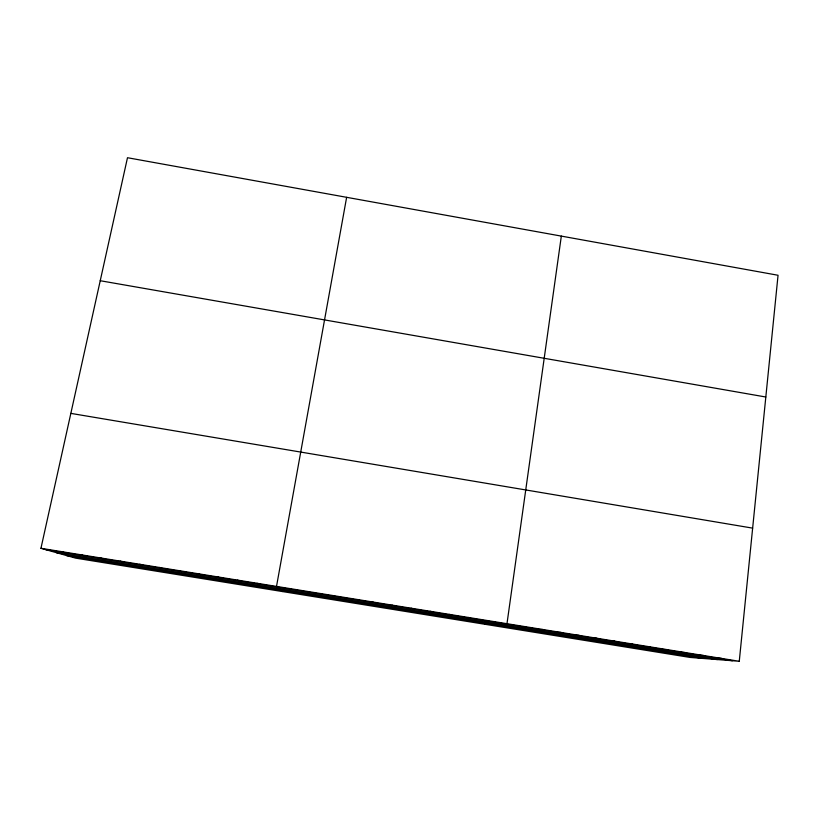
<?xml version="1.0" encoding="UTF-8"?>
<svg xmlns="http://www.w3.org/2000/svg" width="819" height="819" viewBox="0 0 819 819"><rect width="100%" height="100%" fill="white"/><g stroke="black" fill="none" stroke-linecap="round" stroke-linejoin="round"><path stroke-width="1.23" d="M739.27 661.281L778.05 275.266L127.488 157.719L40.95 548.29L75.583 558.128L690.038 657.432L739.27 661.281L40.95 548.29M561.332 236.107L506.981 623.699L485.104 624.313M346.632 197.318L276.515 586.404L282.32 591.543M334.428 596.365L334.602 595.802M372.328 602.497L373.157 602.047M391.226 605.548L392.373 605.149M410.094 608.609L411.568 608.261M428.921 611.65L430.712 611.353M447.727 614.69L449.836 614.455M466.482 617.731L468.918 617.536M485.217 620.761L487.97 620.618M521.662 626.658L525.03 626.617M539.383 629.524L543.058 629.535M557.084 632.381L561.046 632.442M574.743 635.237L579.002 635.349M592.372 638.093L596.928 638.247M609.981 640.939L614.834 641.144M627.549 643.785L632.698 644.041M645.096 646.621L650.532 646.928M662.612 649.457L668.345 649.805M680.098 652.282L686.117 652.682M697.553 655.108L703.869 655.558M714.977 657.923L721.58 658.425M45.813 549.672L732.37 660.738M56.398 552.682L717.352 659.571M66.493 555.548L702.999 658.445M70.843 413.38L752.641 528.132M100.235 280.722L765.816 397.01M60.78 551.504L65.305 552.825M80.569 554.698L84.746 555.968M100.328 557.903L104.167 559.111M120.045 561.087L123.546 562.244M139.732 564.271L142.885 565.376M159.377 567.454L162.203 568.499M178.992 570.628L181.47 571.621M198.567 573.791L200.716 574.733M218.11 576.955L219.922 577.835M237.612 580.108L239.087 580.937M257.084 583.261L258.231 584.039M295.915 589.547L296.396 590.212M315.274 592.68L315.428 593.294"/></g></svg>
